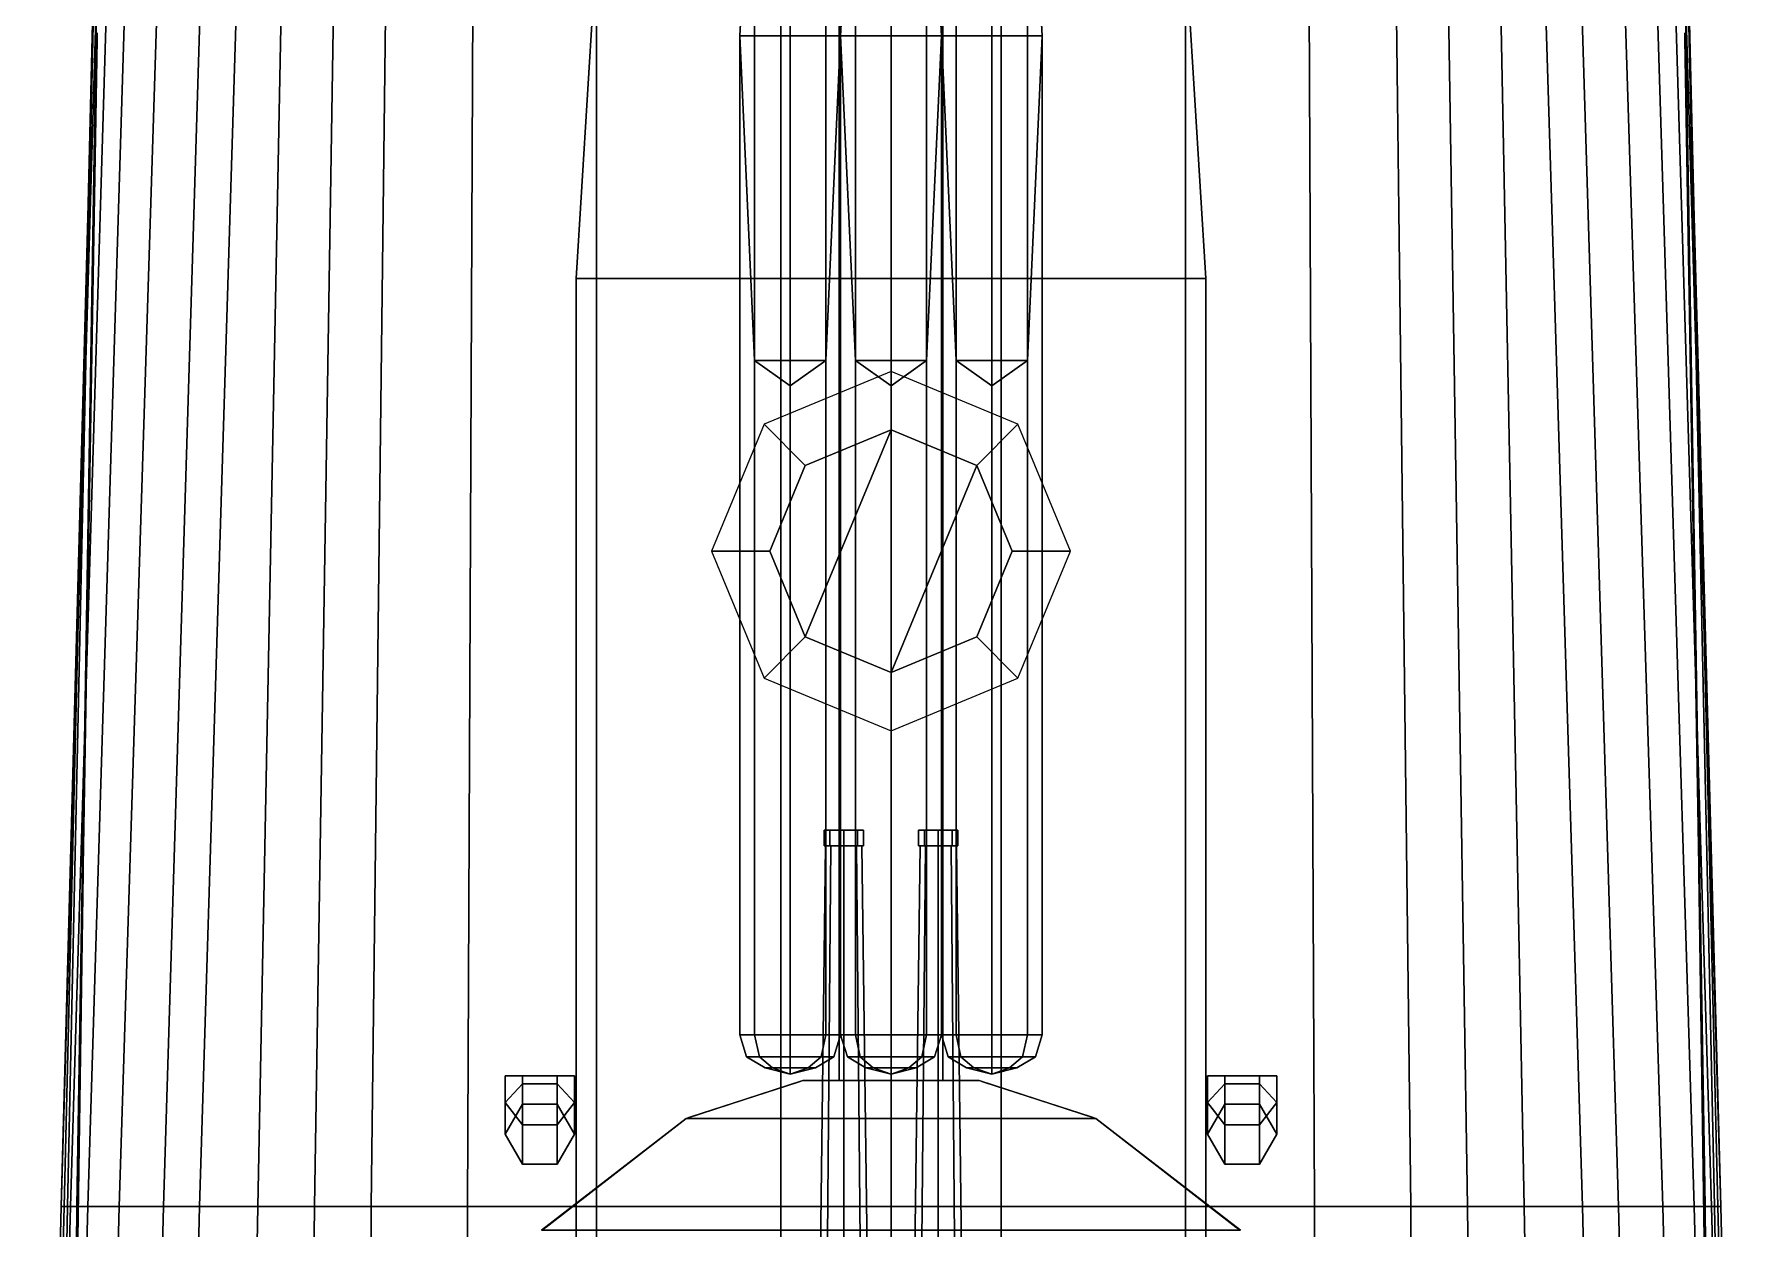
# Model space of a CAD drawing. Header units: millimetres. Extents: x -5 to 5, y -112 to 54.
# Drawn here: x -5.44 to 5.44, y -2.97 to 4.61 of the extents above; entities that cross this region are included whole.
import ezdxf

# ---------------------------------------------------------------- set-up
doc = ezdxf.new("R2010")
doc.units = ezdxf.units.MM
for name, color, linetype in [('gun', 1, 'Continuous'), ('railings', 6, 'Continuous'), ('superstructure', 6, 'Continuous'), ('turret', 2, 'Continuous')]:
    doc.layers.add(name, color=color, linetype=linetype)

msp = doc.modelspace()

# ---------------------------------------------------------------- linework, layer by layer
for points in [[(-4.88, 10.52, 0.38), (-4.81, 10.52, -0.16), (-5.21, -2.83, -0.16), (-5.27, -2.83, 0.38)], [(-4.91, 10.52, 0.74), (-4.88, 10.52, 0.38), (-5.27, -2.83, 0.38), (-5.27, -2.83, 0.74)], [(-4.93, 10.52, 1.22), (-4.91, 10.52, 0.74), (-5.27, -2.83, 0.74), (-5.25, -2.83, 1.22)], [(-4.94, 10.52, 1.84), (-4.93, 10.52, 1.22), (-5.25, -2.83, 1.22), (-5.23, -2.83, 1.84)], [(-4.95, 10.52, 2.94), (-4.94, 10.52, 1.84), (-5.23, -2.83, 1.84), (-5.17, -2.83, 2.86)], [(-4.81, 10.52, -0.16), (-4.69, 10.52, -0.61), (-5.1, -2.83, -0.61), (-5.21, -2.83, -0.16)], [(-4.69, 10.52, -0.61), (-4.48, 10.52, -1.06), (-4.9, -2.83, -1.06), (-5.1, -2.83, -0.61)], [(-4.48, 10.52, -1.06), (-4.21, 10.52, -1.42), (-4.62, -2.83, -1.42), (-4.9, -2.83, -1.06)], [(-4.21, 10.52, -1.42), (-3.98, 10.52, -1.62), (-4.39, -2.83, -1.62), (-4.62, -2.83, -1.42)], [(-3.98, 10.52, -1.62), (-3.76, 10.52, -1.86), (-4.02, -2.83, -1.86), (-4.39, -2.83, -1.62)], [(-3.76, 10.52, -1.86), (-3.45, 10.52, -2.16), (-3.66, -2.83, -2.16), (-4.02, -2.83, -1.86)], [(-3.45, 10.52, -2.16), (-3.14, 10.52, -2.39), (-3.3, -2.83, -2.39), (-3.66, -2.83, -2.16)], [(-3.14, 10.52, -2.39), (-2.63, 10.52, -2.67), (-2.69, -2.83, -2.67), (-3.3, -2.83, -2.39)], [(-2.63, 10.52, -2.67), (-1.87, 10.52, -2.95), (-1.87, -2.83, -2.95), (-2.69, -2.83, -2.67)], [(-1.87, 10.52, -2.95), (-0.7, 10.52, -3.28), (-0.7, -2.83, -3.28), (-1.87, -2.83, -2.95)], [(-0.7, 10.52, -3.28), (0, 10.52, -3.41), (0, -2.83, -3.41), (-0.7, -2.83, -3.28)], [(0.7, -2.83, -3.28), (0, -2.83, -3.41), (0, 10.52, -3.41), (0.7, 10.52, -3.28)], [(1.87, -2.83, -2.95), (0.7, -2.83, -3.28), (0.7, 10.52, -3.28), (1.87, 10.52, -2.95)], [(2.69, -2.83, -2.67), (1.87, -2.83, -2.95), (1.87, 10.52, -2.95), (2.63, 10.52, -2.67)], [(3.3, -2.83, -2.39), (2.69, -2.83, -2.67), (2.63, 10.52, -2.67), (3.14, 10.52, -2.39)], [(3.66, -2.83, -2.16), (3.3, -2.83, -2.39), (3.14, 10.52, -2.39), (3.45, 10.52, -2.16)], [(4.02, -2.83, -1.86), (3.66, -2.83, -2.16), (3.45, 10.52, -2.16), (3.76, 10.52, -1.86)], [(4.39, -2.83, -1.62), (4.02, -2.83, -1.86), (3.76, 10.52, -1.86), (3.98, 10.52, -1.62)], [(4.62, -2.83, -1.42), (4.39, -2.83, -1.62), (3.98, 10.52, -1.62), (4.21, 10.52, -1.42)], [(4.9, -2.83, -1.06), (4.62, -2.83, -1.42), (4.21, 10.52, -1.42), (4.48, 10.52, -1.06)], [(5.1, -2.83, -0.61), (4.9, -2.83, -1.06), (4.48, 10.52, -1.06), (4.69, 10.52, -0.61)], [(5.21, -2.83, -0.16), (5.1, -2.83, -0.61), (4.69, 10.52, -0.61), (4.81, 10.52, -0.16)], [(5.27, -2.83, 0.38), (5.21, -2.83, -0.16), (4.81, 10.52, -0.16), (4.88, 10.52, 0.38)], [(5.27, -2.83, 0.74), (5.27, -2.83, 0.38), (4.88, 10.52, 0.38), (4.91, 10.52, 0.74)], [(5.25, -2.83, 1.22), (5.27, -2.83, 0.74), (4.91, 10.52, 0.74), (4.93, 10.52, 1.22)], [(5.23, -2.83, 1.84), (5.25, -2.83, 1.22), (4.93, 10.52, 1.22), (4.94, 10.52, 1.84)], [(5.17, -2.83, 2.86), (5.23, -2.83, 1.84), (4.94, 10.52, 1.84), (4.95, 10.52, 2.94)], [(-5.17, -2.83, 2.86), (5.17, -2.83, 2.86), (4.977, 8.9, 2.93), (-4.977, 8.9, 2.93)], [(-0.33, -2.03, 4.98), (-0.33, 5.18, 5.09), (0.33, 5.18, 5.09), (0.33, -2.03, 4.98)], [(0.33, 5.18, 5.13), (-0.33, 5.18, 5.13), (-0.33, -2.03, 5.02), (0.33, -2.03, 5.02)], [(-0.33, -2.03, 5.02), (-0.33, 5.18, 5.13), (-0.33, 5.18, 5.09), (-0.33, -2.03, 4.98)], [(0.33, -2.03, 4.98), (0.33, 5.18, 5.09), (0.33, 5.18, 5.13), (0.33, -2.03, 5.02)], [(-2.12, -2, 3.61), (-2.34, -2, 3.61), (-2.45, -2, 3.97), (-2.01, -2, 3.97)], [(-2.01, -2, 3.97), (-2.45, -2, 3.97), (-2.34, -2, 4.29), (-2.12, -2, 4.29)], [(-2.34, -2, 4.29), (-2.45, -2, 3.97), (-2.45, -2.17, 3.91), (-2.34, -2.31, 4.22)], [(-2.45, -2, 3.97), (-2.34, -2, 3.61), (-2.34, -2.05, 3.58), (-2.45, -2.17, 3.91)], [(-2.45, -2.17, 3.91), (-2.34, -2.05, 3.58), (-2.34, -2.18, 3.54), (-2.45, -2.37, 3.68)], [(-2.12, -2, 4.29), (-2.34, -2, 4.29), (-2.34, -2.31, 4.22), (-2.12, -2.31, 4.22)], [(-2.34, -2, 3.61), (-2.12, -2, 3.61), (-2.12, -2.05, 3.58), (-2.34, -2.05, 3.58)], [(-2.34, -2.05, 3.58), (-2.12, -2.05, 3.58), (-2.12, -2.18, 3.54), (-2.34, -2.18, 3.54)], [(-2.01, -2, 3.97), (-2.12, -2, 4.29), (-2.12, -2.31, 4.22), (-2.01, -2.17, 3.91)], [(-2.12, -2, 3.61), (-2.01, -2, 3.97), (-2.01, -2.17, 3.91), (-2.12, -2.05, 3.58)], [(-2.12, -2.05, 3.58), (-2.01, -2.17, 3.91), (-2.01, -2.37, 3.68), (-2.12, -2.18, 3.54)], [(-1.3, -2.27, 4.98), (-0.56, -2.03, 4.98), (0.56, -2.03, 4.98), (1.3, -2.27, 4.98)], [(0.56, -2.03, 5.02), (-0.56, -2.03, 5.02), (-1.3, -2.27, 5.02), (1.3, -2.27, 5.02)], [(-1.3, -2.27, 5.02), (-0.56, -2.03, 5.02), (-0.56, -2.03, 4.98), (-1.3, -2.27, 4.98)], [(-0.33, -2.03, 4.98), (-0.56, -2.03, 4.98), (-0.56, -2.03, 5.02), (-0.33, -2.03, 5.02)], [(0.56, -2.03, 4.98), (0.33, -2.03, 4.98), (0.33, -2.03, 5.02), (0.56, -2.03, 5.02)], [(1.3, -2.27, 4.98), (0.56, -2.03, 4.98), (0.56, -2.03, 5.02), (1.3, -2.27, 5.02)], [(2.01, -2, 3.97), (2.12, -2, 3.61), (2.12, -2.05, 3.58), (2.01, -2.17, 3.91)], [(2.12, -2, 4.29), (2.01, -2, 3.97), (2.01, -2.17, 3.91), (2.12, -2.31, 4.22)], [(2.45, -2, 3.97), (2.01, -2, 3.97), (2.12, -2, 4.29), (2.34, -2, 4.29)], [(2.34, -2, 3.61), (2.12, -2, 3.61), (2.01, -2, 3.97), (2.45, -2, 3.97)], [(2.01, -2.17, 3.91), (2.12, -2.05, 3.58), (2.12, -2.18, 3.54), (2.01, -2.37, 3.68)], [(2.12, -2, 3.61), (2.34, -2, 3.61), (2.34, -2.05, 3.58), (2.12, -2.05, 3.58)], [(2.34, -2, 4.29), (2.12, -2, 4.29), (2.12, -2.31, 4.22), (2.34, -2.31, 4.22)], [(2.12, -2.05, 3.58), (2.34, -2.05, 3.58), (2.34, -2.18, 3.54), (2.12, -2.18, 3.54)], [(2.34, -2, 3.61), (2.45, -2, 3.97), (2.45, -2.17, 3.91), (2.34, -2.05, 3.58)], [(2.45, -2, 3.97), (2.34, -2, 4.29), (2.34, -2.31, 4.22), (2.45, -2.17, 3.91)], [(2.34, -2.05, 3.58), (2.45, -2.17, 3.91), (2.45, -2.37, 3.68), (2.34, -2.18, 3.54)], [(-2.34, -2.31, 4.22), (-2.45, -2.17, 3.91), (-2.45, -2.37, 3.68), (-2.34, -2.56, 3.83)], [(-2.01, -2.17, 3.91), (-2.12, -2.31, 4.22), (-2.12, -2.56, 3.83), (-2.01, -2.37, 3.68)], [(2.12, -2.31, 4.22), (2.01, -2.17, 3.91), (2.01, -2.37, 3.68), (2.12, -2.56, 3.83)], [(2.45, -2.17, 3.91), (2.34, -2.31, 4.22), (2.34, -2.56, 3.83), (2.45, -2.37, 3.68)], [(-2.34, -2.179, 2.86), (-2.45, -2.37, 2.86), (-2.45, -2.37, 3.68), (-2.34, -2.179, 3.54)], [(-2.12, -2.179, 2.86), (-2.34, -2.179, 2.86), (-2.34, -2.179, 3.54), (-2.12, -2.179, 3.54)], [(1.3, -2.27, 5.02), (-1.3, -2.27, 5.02), (-2.22, -2.98, 5.02), (2.22, -2.98, 5.02)], [(-2.22, -2.98, 4.98), (-1.3, -2.27, 4.98), (1.3, -2.27, 4.98), (2.22, -2.98, 4.98)], [(-2.22, -2.98, 5.02), (-1.3, -2.27, 5.02), (-1.3, -2.27, 4.98), (-2.22, -2.98, 4.98)], [(-2.01, -2.37, 2.86), (-2.12, -2.179, 2.86), (-2.12, -2.179, 3.54), (-2.01, -2.37, 3.68)], [(2.22, -2.98, 4.98), (1.3, -2.27, 4.98), (1.3, -2.27, 5.02), (2.22, -2.98, 5.02)], [(2.12, -2.179, 2.86), (2.01, -2.37, 2.86), (2.01, -2.37, 3.68), (2.12, -2.179, 3.54)], [(2.34, -2.179, 2.86), (2.12, -2.179, 2.86), (2.12, -2.179, 3.54), (2.34, -2.179, 3.54)], [(2.45, -2.37, 2.86), (2.34, -2.179, 2.86), (2.34, -2.179, 3.54), (2.45, -2.37, 3.68)], [(-2.45, -2.37, 2.86), (-2.34, -2.561, 2.86), (-2.34, -2.561, 3.83), (-2.45, -2.37, 3.68)], [(-2.12, -2.31, 4.22), (-2.34, -2.31, 4.22), (-2.34, -2.56, 3.83), (-2.12, -2.56, 3.83)], [(-2.12, -2.561, 2.86), (-2.01, -2.37, 2.86), (-2.01, -2.37, 3.68), (-2.12, -2.561, 3.83)], [(2.01, -2.37, 2.86), (2.12, -2.561, 2.86), (2.12, -2.561, 3.83), (2.01, -2.37, 3.68)], [(2.34, -2.31, 4.22), (2.12, -2.31, 4.22), (2.12, -2.56, 3.83), (2.34, -2.56, 3.83)], [(2.34, -2.561, 2.86), (2.45, -2.37, 2.86), (2.45, -2.37, 3.68), (2.34, -2.561, 3.83)], [(-2.34, -2.561, 2.86), (-2.12, -2.561, 2.86), (-2.12, -2.561, 3.83), (-2.34, -2.561, 3.83)], [(2.12, -2.561, 2.86), (2.34, -2.561, 2.86), (2.34, -2.561, 3.83), (2.12, -2.561, 3.83)], [(-5.27, -2.83, 0.38), (-5.21, -2.83, -0.16), (-5.4, -9.84, -0.16), (-5.44, -9.84, 0.29)], [(-5.27, -2.83, 0.74), (-5.27, -2.83, 0.38), (-5.44, -9.84, 0.29), (-5.44, -9.84, 0.74)], [(-5.25, -2.83, 1.22), (-5.27, -2.83, 0.74), (-5.44, -9.84, 0.74), (-5.43, -9.84, 1.22)], [(-5.23, -2.83, 1.84), (-5.25, -2.83, 1.22), (-5.43, -9.84, 1.22), (-5.36, -9.84, 1.84)], [(-5.21, -2.83, -0.16), (-5.1, -2.83, -0.61), (-5.29, -9.84, -0.61), (-5.4, -9.84, -0.16)], [(-5.17, -2.83, 2.86), (-5.23, -2.83, 1.84), (-5.36, -9.84, 1.84), (-5.23, -9.84, 2.84)], [(-5.1, -2.83, -0.61), (-4.9, -2.83, -1.06), (-5.08, -9.84, -1.06), (-5.29, -9.84, -0.61)], [(-5.23, -9.84, 2.84), (5.23, -9.84, 2.84), (5.17, -2.83, 2.86), (-5.17, -2.83, 2.86)], [(-4.9, -2.83, -1.06), (-4.62, -2.83, -1.42), (-4.8, -9.84, -1.42), (-5.08, -9.84, -1.06)], [(-4.62, -2.83, -1.42), (-4.39, -2.83, -1.62), (-4.56, -9.84, -1.62), (-4.8, -9.84, -1.42)], [(-4.39, -2.83, -1.62), (-4.02, -2.83, -1.86), (-4.15, -9.84, -1.86), (-4.56, -9.84, -1.62)], [(-4.02, -2.83, -1.86), (-3.66, -2.83, -2.16), (-3.74, -9.84, -2.16), (-4.15, -9.84, -1.86)], [(-3.66, -2.83, -2.16), (-3.3, -2.83, -2.39), (-3.33, -9.84, -2.39), (-3.74, -9.84, -2.16)], [(-3.3, -2.83, -2.39), (-2.69, -2.83, -2.67), (-2.72, -9.84, -2.67), (-3.33, -9.84, -2.39)], [(-2.69, -2.83, -2.67), (-1.87, -2.83, -2.95), (-1.89, -9.84, -2.95), (-2.72, -9.84, -2.67)], [(-1.87, -2.83, -2.95), (-0.7, -2.83, -3.28), (-0.7, -9.84, -3.28), (-1.89, -9.84, -2.95)], [(-0.7, -2.83, -3.28), (0, -2.83, -3.41), (0, -9.84, -3.41), (-0.7, -9.84, -3.28)], [(0.7, -9.84, -3.28), (0, -9.84, -3.41), (0, -2.83, -3.41), (0.7, -2.83, -3.28)], [(1.89, -9.84, -2.95), (0.7, -9.84, -3.28), (0.7, -2.83, -3.28), (1.87, -2.83, -2.95)], [(2.72, -9.84, -2.67), (1.89, -9.84, -2.95), (1.87, -2.83, -2.95), (2.69, -2.83, -2.67)], [(3.33, -9.84, -2.39), (2.72, -9.84, -2.67), (2.69, -2.83, -2.67), (3.3, -2.83, -2.39)], [(3.74, -9.84, -2.16), (3.33, -9.84, -2.39), (3.3, -2.83, -2.39), (3.66, -2.83, -2.16)], [(4.15, -9.84, -1.86), (3.74, -9.84, -2.16), (3.66, -2.83, -2.16), (4.02, -2.83, -1.86)], [(4.56, -9.84, -1.62), (4.15, -9.84, -1.86), (4.02, -2.83, -1.86), (4.39, -2.83, -1.62)], [(4.8, -9.84, -1.42), (4.56, -9.84, -1.62), (4.39, -2.83, -1.62), (4.62, -2.83, -1.42)], [(5.08, -9.84, -1.06), (4.8, -9.84, -1.42), (4.62, -2.83, -1.42), (4.9, -2.83, -1.06)], [(5.29, -9.84, -0.61), (5.08, -9.84, -1.06), (4.9, -2.83, -1.06), (5.1, -2.83, -0.61)], [(5.4, -9.84, -0.16), (5.29, -9.84, -0.61), (5.1, -2.83, -0.61), (5.21, -2.83, -0.16)], [(5.23, -9.84, 2.84), (5.36, -9.84, 1.84), (5.23, -2.83, 1.84), (5.17, -2.83, 2.86)], [(5.44, -9.84, 0.29), (5.4, -9.84, -0.16), (5.21, -2.83, -0.16), (5.27, -2.83, 0.38)], [(5.36, -9.84, 1.84), (5.43, -9.84, 1.22), (5.25, -2.83, 1.22), (5.23, -2.83, 1.84)], [(5.43, -9.84, 1.22), (5.44, -9.84, 0.74), (5.27, -2.83, 0.74), (5.25, -2.83, 1.22)], [(5.44, -9.84, 0.74), (5.44, -9.84, 0.29), (5.27, -2.83, 0.38), (5.27, -2.83, 0.74)]]:
    msp.add_3dface(points)
at = {"layer": 'gun'}
for points in [[(-0.381, -0.54, 6.671), (-0.415, -0.54, 6.59), (-0.45, -3.28, 6.59), (-0.406, -3.28, 6.696)], [(-0.415, -0.54, 6.59), (-0.381, -0.54, 6.509), (-0.406, -3.28, 6.484), (-0.45, -3.28, 6.59)], [(-0.388, -0.44, 6.678), (-0.425, -0.44, 6.59), (-0.425, -0.54, 6.59), (-0.388, -0.54, 6.678)], [(-0.425, -0.44, 6.59), (-0.388, -0.44, 6.502), (-0.388, -0.54, 6.502), (-0.425, -0.54, 6.59)], [(-0.212, -0.44, 6.678), (-0.425, -0.44, 6.59), (-0.388, -0.44, 6.678), (-0.3, -0.44, 6.715)], [(-0.175, -0.44, 6.59), (-0.388, -0.44, 6.502), (-0.425, -0.44, 6.59), (-0.212, -0.44, 6.678)], [(-0.388, -0.54, 6.502), (-0.175, -0.54, 6.59), (-0.212, -0.54, 6.678), (-0.425, -0.54, 6.59)], [(-0.425, -0.54, 6.59), (-0.212, -0.54, 6.678), (-0.3, -0.54, 6.715), (-0.388, -0.54, 6.678)], [(-0.3, -0.54, 6.705), (-0.381, -0.54, 6.671), (-0.406, -3.28, 6.696), (-0.3, -3.28, 6.74)], [(-0.381, -0.54, 6.509), (-0.3, -0.54, 6.475), (-0.3, -3.28, 6.44), (-0.406, -3.28, 6.484)], [(-0.3, -0.44, 6.715), (-0.388, -0.44, 6.678), (-0.388, -0.54, 6.678), (-0.3, -0.54, 6.715)], [(-0.388, -0.44, 6.502), (-0.3, -0.44, 6.465), (-0.3, -0.54, 6.465), (-0.388, -0.54, 6.502)], [(-0.212, -0.44, 6.502), (-0.3, -0.44, 6.465), (-0.388, -0.44, 6.502), (-0.175, -0.44, 6.59)], [(-0.3, -0.54, 6.465), (-0.212, -0.54, 6.502), (-0.175, -0.54, 6.59), (-0.388, -0.54, 6.502)], [(-0.212, -0.44, 6.678), (-0.3, -0.44, 6.715), (-0.3, -0.54, 6.715), (-0.212, -0.54, 6.678)], [(-0.3, -0.44, 6.465), (-0.212, -0.44, 6.502), (-0.212, -0.54, 6.502), (-0.3, -0.54, 6.465)], [(-0.219, -0.54, 6.671), (-0.3, -0.54, 6.705), (-0.3, -3.28, 6.74), (-0.194, -3.28, 6.696)], [(-0.3, -0.54, 6.475), (-0.219, -0.54, 6.509), (-0.194, -3.28, 6.484), (-0.3, -3.28, 6.44)], [(-0.185, -0.54, 6.59), (-0.219, -0.54, 6.671), (-0.194, -3.28, 6.696), (-0.15, -3.28, 6.59)], [(-0.219, -0.54, 6.509), (-0.185, -0.54, 6.59), (-0.15, -3.28, 6.59), (-0.194, -3.28, 6.484)], [(-0.175, -0.44, 6.59), (-0.212, -0.44, 6.678), (-0.212, -0.54, 6.678), (-0.175, -0.54, 6.59)], [(-0.212, -0.44, 6.502), (-0.175, -0.44, 6.59), (-0.175, -0.54, 6.59), (-0.212, -0.54, 6.502)], [(0.219, -0.54, 6.671), (0.185, -0.54, 6.59), (0.15, -3.28, 6.59), (0.194, -3.28, 6.696)], [(0.185, -0.54, 6.59), (0.219, -0.54, 6.509), (0.194, -3.28, 6.484), (0.15, -3.28, 6.59)], [(0.212, -0.44, 6.678), (0.175, -0.44, 6.59), (0.175, -0.54, 6.59), (0.212, -0.54, 6.678)], [(0.175, -0.44, 6.59), (0.212, -0.44, 6.502), (0.212, -0.54, 6.502), (0.175, -0.54, 6.59)], [(0.388, -0.44, 6.678), (0.175, -0.44, 6.59), (0.212, -0.44, 6.678), (0.3, -0.44, 6.715)], [(0.425, -0.44, 6.59), (0.212, -0.44, 6.502), (0.175, -0.44, 6.59), (0.388, -0.44, 6.678)], [(0.212, -0.54, 6.502), (0.425, -0.54, 6.59), (0.388, -0.54, 6.678), (0.175, -0.54, 6.59)], [(0.175, -0.54, 6.59), (0.388, -0.54, 6.678), (0.3, -0.54, 6.715), (0.212, -0.54, 6.678)], [(0.3, -0.54, 6.705), (0.219, -0.54, 6.671), (0.194, -3.28, 6.696), (0.3, -3.28, 6.74)], [(0.219, -0.54, 6.509), (0.3, -0.54, 6.475), (0.3, -3.28, 6.44), (0.194, -3.28, 6.484)], [(0.3, -0.44, 6.715), (0.212, -0.44, 6.678), (0.212, -0.54, 6.678), (0.3, -0.54, 6.715)], [(0.212, -0.44, 6.502), (0.3, -0.44, 6.465), (0.3, -0.54, 6.465), (0.212, -0.54, 6.502)], [(0.388, -0.44, 6.502), (0.3, -0.44, 6.465), (0.212, -0.44, 6.502), (0.425, -0.44, 6.59)], [(0.3, -0.54, 6.465), (0.388, -0.54, 6.502), (0.425, -0.54, 6.59), (0.212, -0.54, 6.502)], [(0.388, -0.44, 6.678), (0.3, -0.44, 6.715), (0.3, -0.54, 6.715), (0.388, -0.54, 6.678)], [(0.3, -0.44, 6.465), (0.388, -0.44, 6.502), (0.388, -0.54, 6.502), (0.3, -0.54, 6.465)], [(0.381, -0.54, 6.671), (0.3, -0.54, 6.705), (0.3, -3.28, 6.74), (0.406, -3.28, 6.696)], [(0.3, -0.54, 6.475), (0.381, -0.54, 6.509), (0.406, -3.28, 6.484), (0.3, -3.28, 6.44)], [(0.415, -0.54, 6.59), (0.381, -0.54, 6.671), (0.406, -3.28, 6.696), (0.45, -3.28, 6.59)], [(0.381, -0.54, 6.509), (0.415, -0.54, 6.59), (0.45, -3.28, 6.59), (0.406, -3.28, 6.484)], [(0.425, -0.44, 6.59), (0.388, -0.44, 6.678), (0.388, -0.54, 6.678), (0.425, -0.54, 6.59)], [(0.388, -0.44, 6.502), (0.425, -0.44, 6.59), (0.425, -0.54, 6.59), (0.388, -0.54, 6.502)]]:
    msp.add_3dface(points, dxfattribs=at)
at = {"layer": 'railings'}
for points in [[(-5.13, -0.67, 3.72), (-5.13, -0.67, 3.75), (-5.04, 4.58, 3.86), (-5.04, 4.58, 3.82)], [(-5.04, 4.58, 3.82), (-5.04, 4.58, 3.86), (-5.13, -0.67, 3.75), (-5.13, -0.67, 3.72)], [(-5.13, -0.67, 3.31), (-5.13, -0.67, 3.34), (-5.04, 4.58, 3.45), (-5.04, 4.58, 3.41)], [(-5.04, 4.58, 3.41), (-5.04, 4.58, 3.45), (-5.13, -0.67, 3.34), (-5.13, -0.67, 3.31)], [(-5.04, 4.58, 2.9), (-5.04, 4.62, 2.9), (-5.04, 4.62, 3.86), (-5.04, 4.58, 3.86)], [(-5.04, 4.58, 3.86), (-5.04, 4.62, 3.86), (-5.04, 4.62, 2.9), (-5.04, 4.58, 2.9)], [(-0.33, 4.62, 6.05), (-0.33, 4.62, 6.09), (-0.33, 3.69, 6.09), (-0.33, 3.69, 6.05)], [(-0.33, 3.69, 6.05), (-0.33, 3.69, 6.09), (-0.33, 4.62, 6.09), (-0.33, 4.62, 6.05)], [(-0.33, 3.69, 5.64), (-0.33, 3.69, 5.68), (-0.33, 4.62, 5.68), (-0.33, 4.62, 5.64)], [(-0.33, 4.62, 5.64), (-0.33, 4.62, 5.68), (-0.33, 3.69, 5.68), (-0.33, 3.69, 5.64)], [(0.33, 4.62, 5.64), (0.33, 4.62, 5.68), (0.33, 3.69, 5.68), (0.33, 3.69, 5.64)], [(0.33, 3.69, 5.64), (0.33, 3.69, 5.68), (0.33, 4.62, 5.68), (0.33, 4.62, 5.64)], [(0.33, 3.69, 6.05), (0.33, 3.69, 6.09), (0.33, 4.62, 6.09), (0.33, 4.62, 6.05)], [(0.33, 4.62, 6.05), (0.33, 4.62, 6.09), (0.33, 3.69, 6.09), (0.33, 3.69, 6.05)], [(5.04, 4.58, 3.86), (5.04, 4.62, 3.86), (5.04, 4.62, 2.9), (5.04, 4.58, 2.9)], [(5.04, 4.58, 2.9), (5.04, 4.62, 2.9), (5.04, 4.62, 3.86), (5.04, 4.58, 3.86)], [(5.04, 4.58, 3.41), (5.04, 4.58, 3.45), (5.13, -0.67, 3.34), (5.13, -0.67, 3.31)], [(5.13, -0.67, 3.31), (5.13, -0.67, 3.34), (5.04, 4.58, 3.45), (5.04, 4.58, 3.41)], [(5.13, -0.67, 3.72), (5.13, -0.67, 3.75), (5.04, 4.58, 3.86), (5.04, 4.58, 3.82)], [(5.04, 4.58, 3.82), (5.04, 4.58, 3.86), (5.13, -0.67, 3.75), (5.13, -0.67, 3.72)], [(-0.33, 3.65, 5.1), (-0.33, 3.69, 5.1), (-0.33, 3.69, 6.09), (-0.33, 3.65, 6.09)], [(-0.33, 3.65, 6.09), (-0.33, 3.69, 6.09), (-0.33, 3.69, 5.1), (-0.33, 3.65, 5.1)], [(-0.33, 1.53, 6), (-0.33, 1.53, 6.04), (-0.33, 3.65, 6.09), (-0.33, 3.65, 6.05)], [(-0.33, 3.65, 6.05), (-0.33, 3.65, 6.09), (-0.33, 1.53, 6.04), (-0.33, 1.53, 6)], [(-0.33, 1.53, 5.59), (-0.33, 1.53, 5.63), (-0.33, 3.65, 5.68), (-0.33, 3.65, 5.64)], [(-0.33, 3.65, 5.64), (-0.33, 3.65, 5.68), (-0.33, 1.53, 5.63), (-0.33, 1.53, 5.59)], [(0.33, 3.65, 5.1), (0.33, 3.69, 5.1), (0.33, 3.69, 6.09), (0.33, 3.65, 6.09)], [(0.33, 3.65, 6.09), (0.33, 3.69, 6.09), (0.33, 3.69, 5.1), (0.33, 3.65, 5.1)], [(0.33, 3.65, 5.64), (0.33, 3.65, 5.68), (0.33, 1.53, 5.63), (0.33, 1.53, 5.59)], [(0.33, 1.53, 5.59), (0.33, 1.53, 5.63), (0.33, 3.65, 5.68), (0.33, 3.65, 5.64)], [(0.33, 1.53, 6), (0.33, 1.53, 6.04), (0.33, 3.65, 6.09), (0.33, 3.65, 6.05)], [(0.33, 3.65, 6.05), (0.33, 3.65, 6.09), (0.33, 1.53, 6.04), (0.33, 1.53, 6)], [(-0.33, 1.49, 5.07), (-0.33, 1.53, 5.07), (-0.33, 1.53, 6.04), (-0.33, 1.49, 6.04)], [(-0.33, 1.49, 6.04), (-0.33, 1.53, 6.04), (-0.33, 1.53, 5.07), (-0.33, 1.49, 5.07)], [(0.33, 1.49, 6.04), (0.33, 1.53, 6.04), (0.33, 1.53, 5.07), (0.33, 1.49, 5.07)], [(0.33, 1.49, 5.07), (0.33, 1.53, 5.07), (0.33, 1.53, 6.04), (0.33, 1.49, 6.04)], [(-0.33, 1.49, 6), (-0.33, 1.49, 6.04), (-0.33, -2.03, 6.04), (-0.33, -2.03, 6)], [(-0.33, -2.03, 6), (-0.33, -2.03, 6.04), (-0.33, 1.49, 6.04), (-0.33, 1.49, 6)], [(-0.33, 1.49, 5.59), (-0.33, 1.49, 5.63), (-0.33, -2.03, 5.63), (-0.33, -2.03, 5.59)], [(-0.33, -2.03, 5.59), (-0.33, -2.03, 5.63), (-0.33, 1.49, 5.63), (-0.33, 1.49, 5.59)], [(0.33, -2.03, 5.59), (0.33, -2.03, 5.63), (0.33, 1.49, 5.63), (0.33, 1.49, 5.59)], [(0.33, 1.49, 5.59), (0.33, 1.49, 5.63), (0.33, -2.03, 5.63), (0.33, -2.03, 5.59)], [(0.33, 1.49, 6), (0.33, 1.49, 6.04), (0.33, -2.03, 6.04), (0.33, -2.03, 6)], [(0.33, -2.03, 6), (0.33, -2.03, 6.04), (0.33, 1.49, 6.04), (0.33, 1.49, 6)], [(-5.13, -0.71, 3.72), (-5.13, -0.71, 3.75), (-5.17, -3.47, 3.71), (-5.17, -3.47, 3.67)], [(-5.17, -3.47, 3.67), (-5.17, -3.47, 3.71), (-5.13, -0.71, 3.75), (-5.13, -0.71, 3.72)], [(-5.13, -0.71, 3.31), (-5.13, -0.71, 3.34), (-5.17, -3.47, 3.3), (-5.17, -3.47, 3.26)], [(-5.17, -3.47, 3.26), (-5.17, -3.47, 3.3), (-5.13, -0.71, 3.34), (-5.13, -0.71, 3.31)], [(-5.13, -0.71, 2.87), (-5.13, -0.67, 2.87), (-5.13, -0.67, 3.75), (-5.13, -0.71, 3.75)], [(-5.13, -0.71, 3.75), (-5.13, -0.67, 3.75), (-5.13, -0.67, 2.87), (-5.13, -0.71, 2.87)], [(5.13, -0.71, 2.87), (5.13, -0.67, 2.87), (5.13, -0.67, 3.75), (5.13, -0.71, 3.75)], [(5.13, -0.71, 3.75), (5.13, -0.67, 3.75), (5.13, -0.67, 2.87), (5.13, -0.71, 2.87)], [(5.17, -3.47, 3.26), (5.17, -3.47, 3.3), (5.13, -0.71, 3.34), (5.13, -0.71, 3.31)], [(5.13, -0.71, 3.31), (5.13, -0.71, 3.34), (5.17, -3.47, 3.3), (5.17, -3.47, 3.26)], [(5.13, -0.71, 3.72), (5.13, -0.71, 3.75), (5.17, -3.47, 3.71), (5.17, -3.47, 3.67)], [(5.17, -3.47, 3.67), (5.17, -3.47, 3.71), (5.13, -0.71, 3.75), (5.13, -0.71, 3.72)], [(-0.59, -2.04, 6), (-0.59, -2.04, 6.04), (-1.27, -2.26, 6.04), (-1.27, -2.26, 6)], [(-1.27, -2.26, 6), (-1.27, -2.26, 6.04), (-0.59, -2.04, 6.04), (-0.59, -2.04, 6)], [(-0.59, -2.04, 5.59), (-0.59, -2.04, 5.63), (-1.27, -2.26, 5.63), (-1.27, -2.26, 5.59)], [(-1.27, -2.26, 5.59), (-1.27, -2.26, 5.63), (-0.59, -2.04, 5.63), (-0.59, -2.04, 5.59)], [(-0.59, -2.04, 6.04), (-0.56, -2.03, 6.04), (-0.56, -2.03, 5.02), (-0.59, -2.04, 5.02)], [(-0.59, -2.04, 5.02), (-0.56, -2.03, 5.02), (-0.56, -2.03, 6.04), (-0.59, -2.04, 6.04)], [(-0.36, -2.03, 6), (-0.36, -2.03, 6.04), (-0.56, -2.03, 6.04), (-0.56, -2.03, 6)], [(-0.56, -2.03, 6), (-0.56, -2.03, 6.04), (-0.36, -2.03, 6.04), (-0.36, -2.03, 6)], [(-0.36, -2.03, 5.59), (-0.36, -2.03, 5.63), (-0.56, -2.03, 5.63), (-0.56, -2.03, 5.59)], [(-0.56, -2.03, 5.59), (-0.56, -2.03, 5.63), (-0.36, -2.03, 5.63), (-0.36, -2.03, 5.59)], [(-0.36, -2.03, 6.04), (-0.33, -2.03, 6.04), (-0.33, -2.03, 5.02), (-0.36, -2.03, 5.02)], [(-0.36, -2.03, 5.02), (-0.33, -2.03, 5.02), (-0.33, -2.03, 6.04), (-0.36, -2.03, 6.04)], [(0.36, -2.03, 5.02), (0.33, -2.03, 5.02), (0.33, -2.03, 6.04), (0.36, -2.03, 6.04)], [(0.36, -2.03, 6.04), (0.33, -2.03, 6.04), (0.33, -2.03, 5.02), (0.36, -2.03, 5.02)], [(0.56, -2.03, 5.59), (0.56, -2.03, 5.63), (0.36, -2.03, 5.63), (0.36, -2.03, 5.59)], [(0.36, -2.03, 5.59), (0.36, -2.03, 5.63), (0.56, -2.03, 5.63), (0.56, -2.03, 5.59)], [(0.36, -2.03, 6), (0.36, -2.03, 6.04), (0.56, -2.03, 6.04), (0.56, -2.03, 6)], [(0.56, -2.03, 6), (0.56, -2.03, 6.04), (0.36, -2.03, 6.04), (0.36, -2.03, 6)], [(0.59, -2.04, 6.04), (0.56, -2.03, 6.04), (0.56, -2.03, 5.02), (0.59, -2.04, 5.02)], [(0.59, -2.04, 5.02), (0.56, -2.03, 5.02), (0.56, -2.03, 6.04), (0.59, -2.04, 6.04)], [(1.27, -2.26, 5.59), (1.27, -2.26, 5.63), (0.59, -2.04, 5.63), (0.59, -2.04, 5.59)], [(0.59, -2.04, 5.59), (0.59, -2.04, 5.63), (1.27, -2.26, 5.63), (1.27, -2.26, 5.59)], [(0.59, -2.04, 6), (0.59, -2.04, 6.04), (1.27, -2.26, 6.04), (1.27, -2.26, 6)], [(1.27, -2.26, 6), (1.27, -2.26, 6.04), (0.59, -2.04, 6.04), (0.59, -2.04, 6)], [(-1.3, -2.27, 6), (-1.3, -2.27, 6.04), (-2.19, -2.96, 6.04), (-2.19, -2.96, 6)], [(-2.19, -2.96, 6), (-2.19, -2.96, 6.04), (-1.3, -2.27, 6.04), (-1.3, -2.27, 6)], [(-1.3, -2.27, 5.59), (-1.3, -2.27, 5.63), (-2.19, -2.96, 5.63), (-2.19, -2.96, 5.59)], [(-2.19, -2.96, 5.59), (-2.19, -2.96, 5.63), (-1.3, -2.27, 5.63), (-1.3, -2.27, 5.59)], [(-1.3, -2.27, 6.04), (-1.27, -2.26, 6.04), (-1.27, -2.26, 5.02), (-1.3, -2.27, 5.02)], [(-1.3, -2.27, 5.02), (-1.27, -2.26, 5.02), (-1.27, -2.26, 6.04), (-1.3, -2.27, 6.04)], [(1.3, -2.27, 5.02), (1.27, -2.26, 5.02), (1.27, -2.26, 6.04), (1.3, -2.27, 6.04)], [(1.3, -2.27, 6.04), (1.27, -2.26, 6.04), (1.27, -2.26, 5.02), (1.3, -2.27, 5.02)], [(2.19, -2.96, 5.59), (2.19, -2.96, 5.63), (1.3, -2.27, 5.63), (1.3, -2.27, 5.59)], [(1.3, -2.27, 5.59), (1.3, -2.27, 5.63), (2.19, -2.96, 5.63), (2.19, -2.96, 5.59)], [(1.3, -2.27, 6), (1.3, -2.27, 6.04), (2.19, -2.96, 6.04), (2.19, -2.96, 6)], [(2.19, -2.96, 6), (2.19, -2.96, 6.04), (1.3, -2.27, 6.04), (1.3, -2.27, 6)], [(-2.22, -2.98, 5.02), (-2.19, -2.96, 5.02), (-2.19, -2.96, 6.04), (-2.22, -2.98, 6.04)], [(-2.22, -2.98, 6.04), (-2.19, -2.96, 6.04), (-2.19, -2.96, 5.02), (-2.22, -2.98, 5.02)], [(2.22, -2.98, 6.04), (2.19, -2.96, 6.04), (2.19, -2.96, 5.02), (2.22, -2.98, 5.02)], [(2.22, -2.98, 5.02), (2.19, -2.96, 5.02), (2.19, -2.96, 6.04), (2.22, -2.98, 6.04)]]:
    msp.add_3dface(points, dxfattribs=at)
at = {"layer": 'superstructure'}
for points in [[(2, 3.06, 3.27), (1.64, 8.9, 3.27), (-1.64, 8.9, 3.27), (-2, 3.06, 3.27)], [(-1.64, 8.9, 3.27), (-1.64, 8.9, 2.93), (-2, 3.06, 2.89), (-2, 3.06, 3.27)], [(2, 3.06, 2.89), (1.64, 8.9, 2.93), (1.64, 8.9, 3.27), (2, 3.06, 3.27)], [(2, -6.17, 3.18), (2, 3.06, 3.27), (-2, 3.06, 3.27), (-2, -4.96, 3.18)], [(-2, 3.06, 3.27), (-2, 3.06, 2.89), (-2, -4.96, 2.83), (-2, -4.96, 3.18)], [(2, -6.17, 2.83), (2, 3.06, 2.89), (2, 3.06, 3.27), (2, -6.17, 3.18)]]:
    msp.add_3dface(points, dxfattribs=at)
at = {"layer": 'turret'}
for points in [[(-0.866, -1.74, 4.816), (-0.64, -1.74, 4.91), (-0.64, 6.32, 4.91), (-0.866, 6.29, 4.816)], [(-0.64, -1.74, 4.91), (-0.414, -1.74, 4.816), (-0.414, 6.29, 4.816), (-0.64, 6.32, 4.91)], [(-0.226, -1.74, 4.816), (0, -1.74, 4.91), (0, 6.32, 4.91), (-0.226, 6.29, 4.816)], [(0, -1.74, 4.91), (0.226, -1.74, 4.816), (0.226, 6.29, 4.816), (0, 6.32, 4.91)], [(0.414, -1.74, 4.816), (0.64, -1.74, 4.91), (0.64, 6.32, 4.91), (0.414, 6.29, 4.816)], [(0.64, -1.74, 4.91), (0.866, -1.74, 4.816), (0.866, 6.29, 4.816), (0.64, 6.32, 4.91)], [(-0.414, 6.29, 4.816), (-0.32, 4.6, 4.59), (-0.96, 4.6, 4.59), (-0.866, 6.29, 4.816)], [(-0.96, -1.74, 4.59), (-0.866, -1.74, 4.816), (-0.866, 6.29, 4.816), (-0.96, 4.6, 4.59)], [(-0.414, -1.74, 4.816), (-0.32, -1.74, 4.59), (-0.32, 4.6, 4.59), (-0.414, 6.29, 4.816)], [(-0.32, -1.74, 4.59), (-0.226, -1.74, 4.816), (-0.226, 6.29, 4.816), (-0.32, 4.6, 4.59)], [(0.226, 6.29, 4.816), (0.32, 4.6, 4.59), (-0.32, 4.6, 4.59), (-0.226, 6.29, 4.816)], [(0.226, -1.74, 4.816), (0.32, -1.74, 4.59), (0.32, 4.6, 4.59), (0.226, 6.29, 4.816)], [(0.866, 6.29, 4.816), (0.96, 4.6, 4.59), (0.32, 4.6, 4.59), (0.414, 6.29, 4.816)], [(0.32, -1.74, 4.59), (0.414, -1.74, 4.816), (0.414, 6.29, 4.816), (0.32, 4.6, 4.59)], [(0.866, -1.74, 4.816), (0.96, -1.74, 4.59), (0.96, 4.6, 4.59), (0.866, 6.29, 4.816)], [(-0.32, 4.6, 4.59), (-0.414, 2.54, 4.364), (-0.866, 2.54, 4.364), (-0.96, 4.6, 4.59)], [(-0.866, -1.74, 4.364), (-0.96, -1.74, 4.59), (-0.96, 4.6, 4.59), (-0.866, 2.54, 4.364)], [(-0.32, -1.74, 4.59), (-0.414, -1.74, 4.364), (-0.414, 2.54, 4.364), (-0.32, 4.6, 4.59)], [(-0.226, -1.74, 4.364), (-0.32, -1.74, 4.59), (-0.32, 4.6, 4.59), (-0.226, 2.54, 4.364)], [(0.32, 4.6, 4.59), (0.226, 2.54, 4.364), (-0.226, 2.54, 4.364), (-0.32, 4.6, 4.59)], [(0.32, -1.74, 4.59), (0.226, -1.74, 4.364), (0.226, 2.54, 4.364), (0.32, 4.6, 4.59)], [(0.96, 4.6, 4.59), (0.866, 2.54, 4.364), (0.414, 2.54, 4.364), (0.32, 4.6, 4.59)], [(0.414, -1.74, 4.364), (0.32, -1.74, 4.59), (0.32, 4.6, 4.59), (0.414, 2.54, 4.364)], [(0.96, -1.74, 4.59), (0.866, -1.74, 4.364), (0.866, 2.54, 4.364), (0.96, 4.6, 4.59)], [(-0.414, 2.54, 4.364), (-0.64, 2.38, 4.27), (-0.64, 2.38, 4.27), (-0.866, 2.54, 4.364)], [(-0.64, -1.74, 4.27), (-0.866, -1.74, 4.364), (-0.866, 2.54, 4.364), (-0.64, 2.38, 4.27)], [(-0.414, -1.74, 4.364), (-0.64, -1.74, 4.27), (-0.64, 2.38, 4.27), (-0.414, 2.54, 4.364)], [(0, -1.74, 4.27), (-0.226, -1.74, 4.364), (-0.226, 2.54, 4.364), (0, 2.38, 4.27)], [(0.226, 2.54, 4.364), (0, 2.38, 4.27), (0, 2.38, 4.27), (-0.226, 2.54, 4.364)], [(0.226, -1.74, 4.364), (0, -1.74, 4.27), (0, 2.38, 4.27), (0.226, 2.54, 4.364)], [(0.866, 2.54, 4.364), (0.64, 2.38, 4.27), (0.64, 2.38, 4.27), (0.414, 2.54, 4.364)], [(0.64, -1.74, 4.27), (0.414, -1.74, 4.364), (0.414, 2.54, 4.364), (0.64, 2.38, 4.27)], [(0.866, -1.74, 4.364), (0.64, -1.74, 4.27), (0.64, 2.38, 4.27), (0.866, 2.54, 4.364)], [(0, 2.47, 3.32), (-0.806, 2.136, 3.32), (-0.544, 1.874, 3.82), (0, 2.1, 3.82)], [(0.806, 2.136, 3.32), (0, 2.47, 3.32), (0, 2.1, 3.82), (0.544, 1.874, 3.82)], [(-0.806, 2.136, 3.32), (-1.14, 1.33, 3.32), (-0.77, 1.33, 3.82), (-0.544, 1.874, 3.82)], [(-0.544, 0.786, 4.32), (0, 2.1, 4.32), (-0.544, 1.874, 4.32), (-0.77, 1.33, 4.32)], [(0, 2.1, 3.82), (-0.544, 1.874, 3.82), (-0.544, 1.874, 4.32), (0, 2.1, 4.32)], [(0, 0.56, 4.32), (0.544, 1.874, 4.32), (0, 2.1, 4.32), (-0.544, 0.786, 4.32)], [(0.544, 1.874, 3.82), (0, 2.1, 3.82), (0, 2.1, 4.32), (0.544, 1.874, 4.32)], [(1.14, 1.33, 3.32), (0.806, 2.136, 3.32), (0.544, 1.874, 3.82), (0.77, 1.33, 3.82)], [(-0.544, 1.874, 3.82), (-0.77, 1.33, 3.82), (-0.77, 1.33, 4.32), (-0.544, 1.874, 4.32)], [(0.544, 0.786, 4.32), (0.77, 1.33, 4.32), (0.544, 1.874, 4.32), (0, 0.56, 4.32)], [(0.77, 1.33, 3.82), (0.544, 1.874, 3.82), (0.544, 1.874, 4.32), (0.77, 1.33, 4.32)], [(-1.14, 1.33, 3.32), (-0.806, 0.524, 3.32), (-0.544, 0.786, 3.82), (-0.77, 1.33, 3.82)], [(-0.77, 1.33, 3.82), (-0.544, 0.786, 3.82), (-0.544, 0.786, 4.32), (-0.77, 1.33, 4.32)], [(0.544, 0.786, 3.82), (0.77, 1.33, 3.82), (0.77, 1.33, 4.32), (0.544, 0.786, 4.32)], [(0.806, 0.524, 3.32), (1.14, 1.33, 3.32), (0.77, 1.33, 3.82), (0.544, 0.786, 3.82)], [(-0.806, 0.524, 3.32), (0, 0.19, 3.32), (0, 0.56, 3.82), (-0.544, 0.786, 3.82)], [(-0.544, 0.786, 3.82), (0, 0.56, 3.82), (0, 0.56, 4.32), (-0.544, 0.786, 4.32)], [(0, 0.56, 3.82), (0.544, 0.786, 3.82), (0.544, 0.786, 4.32), (0, 0.56, 4.32)], [(0, 0.19, 3.32), (0.806, 0.524, 3.32), (0.544, 0.786, 3.82), (0, 0.56, 3.82)], [(-0.917, -1.88, 4.59), (-0.96, -1.74, 4.59), (-0.866, -1.74, 4.364), (-0.836, -1.88, 4.394)], [(-0.836, -1.88, 4.786), (-0.866, -1.74, 4.816), (-0.96, -1.74, 4.59), (-0.917, -1.88, 4.59)], [(-0.64, -1.88, 4.867), (-0.64, -1.74, 4.91), (-0.866, -1.74, 4.816), (-0.836, -1.88, 4.786)], [(-0.836, -1.88, 4.394), (-0.866, -1.74, 4.364), (-0.64, -1.74, 4.27), (-0.64, -1.88, 4.313)], [(-0.444, -1.88, 4.786), (-0.414, -1.74, 4.816), (-0.64, -1.74, 4.91), (-0.64, -1.88, 4.867)], [(-0.64, -1.88, 4.313), (-0.64, -1.74, 4.27), (-0.414, -1.74, 4.364), (-0.444, -1.88, 4.394)], [(-0.444, -1.88, 4.394), (-0.414, -1.74, 4.364), (-0.32, -1.74, 4.59), (-0.363, -1.88, 4.59)], [(-0.363, -1.88, 4.59), (-0.32, -1.74, 4.59), (-0.414, -1.74, 4.816), (-0.444, -1.88, 4.786)], [(-0.196, -1.88, 4.786), (-0.226, -1.74, 4.816), (-0.32, -1.74, 4.59), (-0.277, -1.88, 4.59)], [(-0.277, -1.88, 4.59), (-0.32, -1.74, 4.59), (-0.226, -1.74, 4.364), (-0.196, -1.88, 4.394)], [(0, -1.88, 4.867), (0, -1.74, 4.91), (-0.226, -1.74, 4.816), (-0.196, -1.88, 4.786)], [(-0.196, -1.88, 4.394), (-0.226, -1.74, 4.364), (0, -1.74, 4.27), (0, -1.88, 4.313)], [(0.196, -1.88, 4.786), (0.226, -1.74, 4.816), (0, -1.74, 4.91), (0, -1.88, 4.867)], [(0, -1.88, 4.313), (0, -1.74, 4.27), (0.226, -1.74, 4.364), (0.196, -1.88, 4.394)], [(0.277, -1.88, 4.59), (0.32, -1.74, 4.59), (0.226, -1.74, 4.816), (0.196, -1.88, 4.786)], [(0.196, -1.88, 4.394), (0.226, -1.74, 4.364), (0.32, -1.74, 4.59), (0.277, -1.88, 4.59)], [(0.363, -1.88, 4.59), (0.32, -1.74, 4.59), (0.414, -1.74, 4.364), (0.444, -1.88, 4.394)], [(0.444, -1.88, 4.786), (0.414, -1.74, 4.816), (0.32, -1.74, 4.59), (0.363, -1.88, 4.59)], [(0.64, -1.88, 4.867), (0.64, -1.74, 4.91), (0.414, -1.74, 4.816), (0.444, -1.88, 4.786)], [(0.444, -1.88, 4.394), (0.414, -1.74, 4.364), (0.64, -1.74, 4.27), (0.64, -1.88, 4.313)], [(0.836, -1.88, 4.786), (0.866, -1.74, 4.816), (0.64, -1.74, 4.91), (0.64, -1.88, 4.867)], [(0.64, -1.88, 4.313), (0.64, -1.74, 4.27), (0.866, -1.74, 4.364), (0.836, -1.88, 4.394)], [(0.836, -1.88, 4.394), (0.866, -1.74, 4.364), (0.96, -1.74, 4.59), (0.917, -1.88, 4.59)], [(0.917, -1.88, 4.59), (0.96, -1.74, 4.59), (0.866, -1.74, 4.816), (0.836, -1.88, 4.786)], [(-0.8, -1.95, 4.59), (-0.917, -1.88, 4.59), (-0.836, -1.88, 4.394), (-0.753, -1.95, 4.477)], [(-0.753, -1.95, 4.703), (-0.836, -1.88, 4.786), (-0.917, -1.88, 4.59), (-0.8, -1.95, 4.59)], [(-0.753, -1.95, 4.477), (-0.836, -1.88, 4.394), (-0.64, -1.88, 4.313), (-0.64, -1.95, 4.43)], [(-0.64, -1.95, 4.75), (-0.64, -1.88, 4.867), (-0.836, -1.88, 4.786), (-0.753, -1.95, 4.703)], [(-0.64, -1.99, 4.59), (-0.8, -1.95, 4.59), (-0.753, -1.95, 4.477), (-0.64, -1.99, 4.59)], [(-0.64, -1.99, 4.59), (-0.753, -1.95, 4.703), (-0.8, -1.95, 4.59), (-0.64, -1.99, 4.59)], [(-0.64, -1.99, 4.59), (-0.753, -1.95, 4.477), (-0.64, -1.95, 4.43), (-0.64, -1.99, 4.59)], [(-0.64, -1.99, 4.59), (-0.64, -1.95, 4.75), (-0.753, -1.95, 4.703), (-0.64, -1.99, 4.59)], [(-0.64, -1.95, 4.43), (-0.64, -1.88, 4.313), (-0.444, -1.88, 4.394), (-0.527, -1.95, 4.477)], [(-0.527, -1.95, 4.703), (-0.444, -1.88, 4.786), (-0.64, -1.88, 4.867), (-0.64, -1.95, 4.75)], [(-0.64, -1.99, 4.59), (-0.527, -1.95, 4.477), (-0.48, -1.95, 4.59), (-0.64, -1.99, 4.59)], [(-0.64, -1.99, 4.59), (-0.64, -1.95, 4.43), (-0.527, -1.95, 4.477), (-0.64, -1.99, 4.59)], [(-0.64, -1.99, 4.59), (-0.527, -1.95, 4.703), (-0.64, -1.95, 4.75), (-0.64, -1.99, 4.59)], [(-0.64, -1.99, 4.59), (-0.48, -1.95, 4.59), (-0.527, -1.95, 4.703), (-0.64, -1.99, 4.59)], [(-0.527, -1.95, 4.477), (-0.444, -1.88, 4.394), (-0.363, -1.88, 4.59), (-0.48, -1.95, 4.59)], [(-0.48, -1.95, 4.59), (-0.363, -1.88, 4.59), (-0.444, -1.88, 4.786), (-0.527, -1.95, 4.703)], [(-0.113, -1.95, 4.703), (-0.196, -1.88, 4.786), (-0.277, -1.88, 4.59), (-0.16, -1.95, 4.59)], [(-0.16, -1.95, 4.59), (-0.277, -1.88, 4.59), (-0.196, -1.88, 4.394), (-0.113, -1.95, 4.477)], [(0, -1.95, 4.75), (0, -1.88, 4.867), (-0.196, -1.88, 4.786), (-0.113, -1.95, 4.703)], [(-0.113, -1.95, 4.477), (-0.196, -1.88, 4.394), (0, -1.88, 4.313), (0, -1.95, 4.43)], [(0, -1.99, 4.59), (-0.113, -1.95, 4.703), (-0.16, -1.95, 4.59), (0, -1.99, 4.59)], [(0, -1.99, 4.59), (-0.16, -1.95, 4.59), (-0.113, -1.95, 4.477), (0, -1.99, 4.59)], [(0, -1.99, 4.59), (0, -1.95, 4.75), (-0.113, -1.95, 4.703), (0, -1.99, 4.59)], [(0, -1.99, 4.59), (-0.113, -1.95, 4.477), (0, -1.95, 4.43), (0, -1.99, 4.59)], [(0.113, -1.95, 4.703), (0.196, -1.88, 4.786), (0, -1.88, 4.867), (0, -1.95, 4.75)], [(0, -1.95, 4.43), (0, -1.88, 4.313), (0.196, -1.88, 4.394), (0.113, -1.95, 4.477)], [(0, -1.99, 4.59), (0.16, -1.95, 4.59), (0.113, -1.95, 4.703), (0, -1.99, 4.59)], [(0, -1.99, 4.59), (0.113, -1.95, 4.703), (0, -1.95, 4.75), (0, -1.99, 4.59)], [(0, -1.99, 4.59), (0, -1.95, 4.43), (0.113, -1.95, 4.477), (0, -1.99, 4.59)], [(0, -1.99, 4.59), (0.113, -1.95, 4.477), (0.16, -1.95, 4.59), (0, -1.99, 4.59)], [(0.16, -1.95, 4.59), (0.277, -1.88, 4.59), (0.196, -1.88, 4.786), (0.113, -1.95, 4.703)], [(0.113, -1.95, 4.477), (0.196, -1.88, 4.394), (0.277, -1.88, 4.59), (0.16, -1.95, 4.59)], [(0.48, -1.95, 4.59), (0.363, -1.88, 4.59), (0.444, -1.88, 4.394), (0.527, -1.95, 4.477)], [(0.527, -1.95, 4.703), (0.444, -1.88, 4.786), (0.363, -1.88, 4.59), (0.48, -1.95, 4.59)], [(0.527, -1.95, 4.477), (0.444, -1.88, 4.394), (0.64, -1.88, 4.313), (0.64, -1.95, 4.43)], [(0.64, -1.95, 4.75), (0.64, -1.88, 4.867), (0.444, -1.88, 4.786), (0.527, -1.95, 4.703)], [(0.64, -1.99, 4.59), (0.48, -1.95, 4.59), (0.527, -1.95, 4.477), (0.64, -1.99, 4.59)], [(0.64, -1.99, 4.59), (0.527, -1.95, 4.703), (0.48, -1.95, 4.59), (0.64, -1.99, 4.59)], [(0.64, -1.99, 4.59), (0.527, -1.95, 4.477), (0.64, -1.95, 4.43), (0.64, -1.99, 4.59)], [(0.64, -1.99, 4.59), (0.64, -1.95, 4.75), (0.527, -1.95, 4.703), (0.64, -1.99, 4.59)], [(0.64, -1.95, 4.43), (0.64, -1.88, 4.313), (0.836, -1.88, 4.394), (0.753, -1.95, 4.477)], [(0.753, -1.95, 4.703), (0.836, -1.88, 4.786), (0.64, -1.88, 4.867), (0.64, -1.95, 4.75)], [(0.64, -1.99, 4.59), (0.753, -1.95, 4.477), (0.8, -1.95, 4.59), (0.64, -1.99, 4.59)], [(0.64, -1.99, 4.59), (0.64, -1.95, 4.43), (0.753, -1.95, 4.477), (0.64, -1.99, 4.59)], [(0.64, -1.99, 4.59), (0.753, -1.95, 4.703), (0.64, -1.95, 4.75), (0.64, -1.99, 4.59)], [(0.64, -1.99, 4.59), (0.8, -1.95, 4.59), (0.753, -1.95, 4.703), (0.64, -1.99, 4.59)], [(0.753, -1.95, 4.477), (0.836, -1.88, 4.394), (0.917, -1.88, 4.59), (0.8, -1.95, 4.59)], [(0.8, -1.95, 4.59), (0.917, -1.88, 4.59), (0.836, -1.88, 4.786), (0.753, -1.95, 4.703)]]:
    msp.add_3dface(points, dxfattribs=at)

doc.saveas('drawing.dxf')
